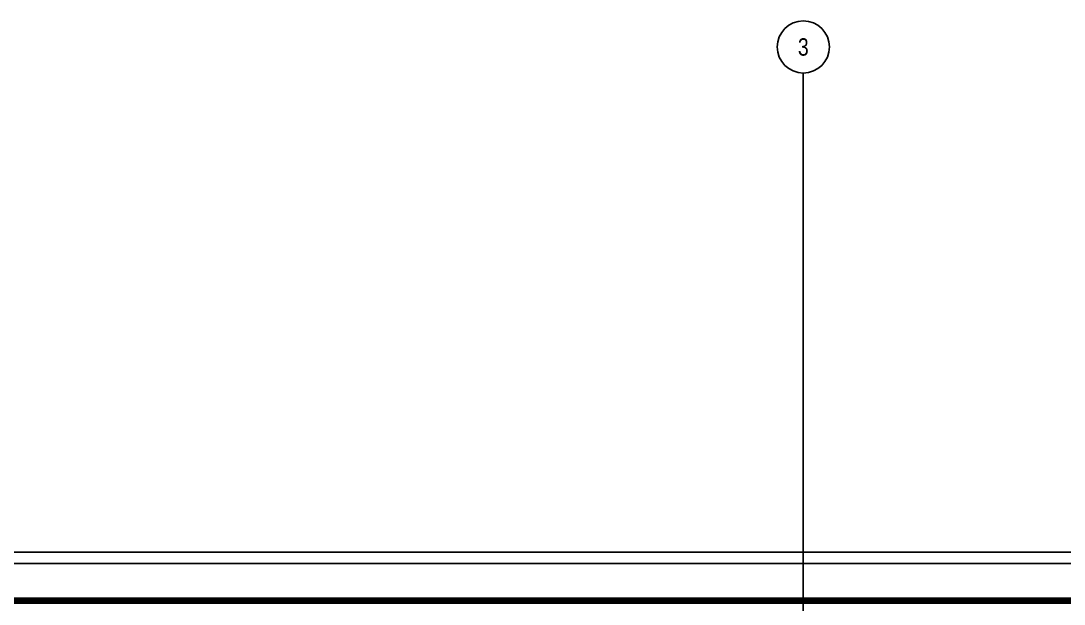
# Model space of a CAD drawing. Header units: centimetres. Extents: x 26200 to 152500, y -600 to 9300.
# Drawn here: x 130065 to 131265, y 2048 to 2718 of the extents above; entities that cross this region are included whole.
import ezdxf
from ezdxf.enums import TextEntityAlignment as Align

# ---------------------------------------------------------------- set-up
doc = ezdxf.new("R2010")
doc.units = ezdxf.units.CM
doc.layers.add('ROTAS-MIMARI-KESIT', color=8, linetype='Continuous')
doc.styles.add('ROTAS', font='arial.ttf')

msp = doc.modelspace()

# ---------------------------------------------------------------- linework, layer by layer
at = {"layer": 'ROTAS-MIMARI-KESIT'}
for p, q in [((147225.2, 2107.6), (127309.4, 2107.6)), ((129128.3, 2094.5), (147186.7, 2094.5))]:
    msp.add_line(p, q, dxfattribs=at)
for points in [[(130964.7, 2658.5), (130964.7, 925.4)], [(147194.7, 2055), (129122.2, 2055)], [(147194.7, 2053), (129122.2, 2053)], [(147194.7, 2051), (129122.2, 2051)], [(147194.7, 2049), (129122.2, 2049)]]:
    msp.add_lwpolyline(points, dxfattribs=at)
at = {"layer": 'ROTAS-MIMARI-KESIT', "ltscale": 10}
msp.add_circle((130964.7, 2688.5), 30, dxfattribs=at)

# ---------------------------------------------------------------- texts
at = {"layer": 'ROTAS-MIMARI-KESIT', "style": 'ROTAS', "width": 0.8}
msp.add_text('3', height=20, rotation=359.9267, dxfattribs=at).set_placement((130964.7, 2688.5), align=Align.MIDDLE_CENTER)

doc.saveas('drawing.dxf')
